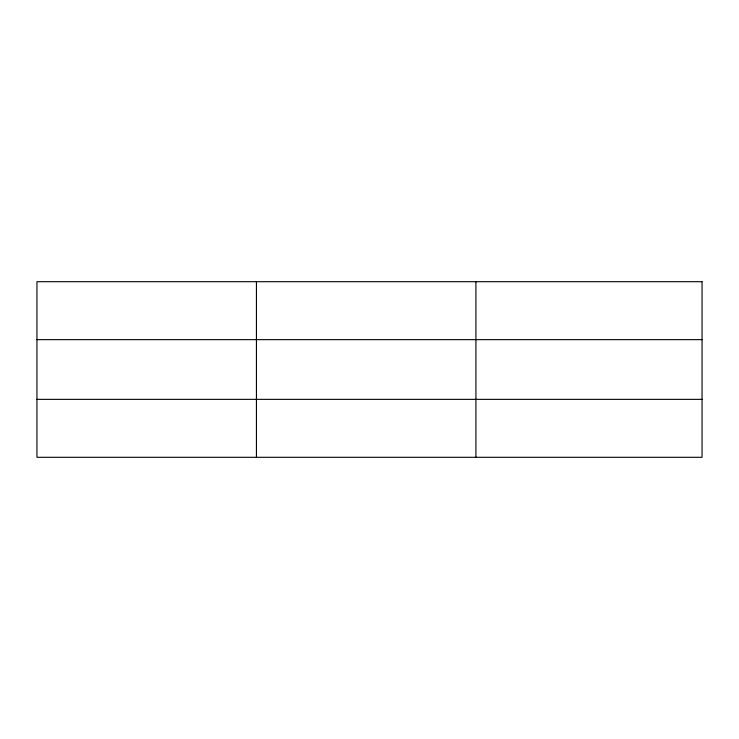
<?xml version="1.0" encoding="UTF-8"?>
<svg xmlns="http://www.w3.org/2000/svg" width="739" height="739" viewBox="0 0 739 739"><rect width="100%" height="100%" fill="white"/><g stroke="black" fill="none" stroke-linecap="round" stroke-linejoin="round"><path stroke-width="1.11" d="M256.433 281.698L256.433 457.302M475.916 281.698L475.916 457.302M36.95 339.644L702.05 339.644M36.95 399.356L702.05 399.356M702.05 281.698L702.05 457.302L36.95 457.302L36.95 281.698L702.05 281.698"/></g></svg>
